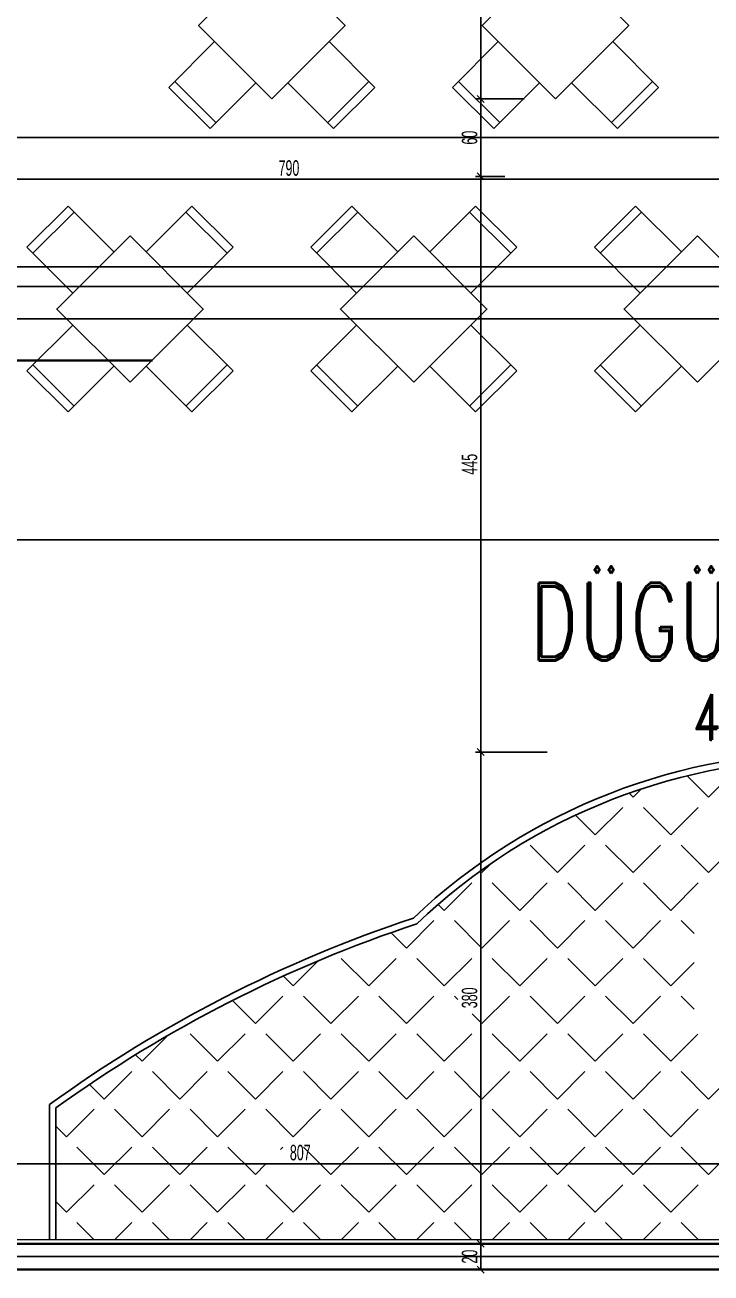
# Model space of a CAD drawing. Header units: inches. Extents: x -7543 to -822, y 102837 to 190349.
# Drawn here: x -835.7197 to -835.6137, y 102836.7771 to 102836.9701 of the extents above; entities that cross this region are included whole.
import ezdxf

# ---------------------------------------------------------------- set-up
doc = ezdxf.new("R2010")
doc.units = ezdxf.units.IN
doc.header["$MEASUREMENT"] = 0
doc.linetypes.add('DASHDOTX2', pattern=[2, 1, -0.5, 0, -0.5])
doc.linetypes.add('DASHED', pattern=[19.049999999999997, 12.7, -6.35])
doc.layers.get('0').update_dxf_attribs({"lineweight": 25})
doc.layers.get('Defpoints').update_dxf_attribs({"lineweight": 25})
for name, color, linetype, lineweight in [('AKS', 1, 'Continuous', 25), ('ICOL', 55, 'Continuous', 25), ('KESİT', 7, 'Continuous', 40), ('SIVA', 150, 'Continuous', 15), ('TARAMA', 8, 'Continuous', 25), ('YAZI', 7, 'Continuous', 25)]:
    doc.layers.add(name, color=color, linetype=linetype, lineweight=lineweight)
doc.layers.add('DUVAR', color=7, linetype='Continuous', lineweight=35, true_color=0xfc4642)
doc.layers.add('TEFRİŞ', color=7, linetype='Continuous', lineweight=25, true_color=0x78462c)
doc.styles.add('OLCU', font='tromand.shx', dxfattribs={"width": 0.6, "height": 12})
doc.styles.add('st1', font='romandtw.shx', dxfattribs={"width": 0.7, "height": 40})

# ---------------------------------------------------------------- blocks, each defined once
blk = doc.blocks.new('_Oblique')
at = {"color": 0, "linetype": 'ByBlock', "lineweight": -2}
blk.add_line((-0.5, -0.5), (0.5, 0.5), dxfattribs=at)

msp = doc.modelspace()

# ---------------------------------------------------------------- linework, layer by layer
at = {"layer": 'AKS', "linetype": 'DASHDOTX2', "ltscale": 10}
for p, q in [((-835.5938919987522, 102836.9526839999), (-836.0219041693523, 102836.9526839999)), ((-836.0219041693524, 102836.9326839999), (-835.5938919987518, 102836.9326839999)), ((-836.0221930335682, 102836.9296839999), (-835.6805392844216, 102836.9296839999)), ((-835.1682853313265, 102836.9296839999), (-835.7688919987518, 102836.9296839999)), ((-836.0219041693523, 102836.9246839999), (-835.5938919987517, 102836.9246839999)), ((-836.0219041693524, 102836.7796839999), (-835.5963919987513, 102836.7796839999))]:
    msp.add_line(p, q, dxfattribs=at)
at = {"layer": 'Defpoints', "color": 3}
msp.add_line((-835.7688919987518, 102836.7816839999), (-835.5963919987518, 102836.7816839999), dxfattribs=at)
at = {"layer": 'Defpoints', "color": 6}
msp.add_line((-835.2063919987513, 102836.7776839999), (-835.981391998751, 102836.7776839999), dxfattribs=at)
at = {"layer": 'DUVAR'}
for p, q in [((-835.7578919987515, 102836.7816839999), (-835.5963919987514, 102836.7816839999)), ((-835.7578919987515, 102836.7776839999), (-835.5963919987514, 102836.7776839999))]:
    msp.add_line(p, q, dxfattribs=at)
at = {"layer": 'ICOL'}
for p, q in [((-835.6492565607459, 102837.0716850246), (-835.6492565607459, 102836.9586649928)), ((-835.6492565607459, 102836.9586649928), (-835.6492565607459, 102836.9466839998)), ((-835.6492565607459, 102836.9466839998), (-835.6492565607459, 102836.857690095)), ((-835.7578919987518, 102836.9462439587), (-835.5998919987518, 102836.9462439587)), ((-835.9773919987515, 102836.8905125362), (-835.2103919987514, 102836.8905125362)), ((-835.6492565607459, 102836.857690095), (-835.6492565607459, 102836.7816839999)), ((-835.7578919987515, 102836.7940247715), (-835.5963919987518, 102836.7940247715)), ((-835.6492565607459, 102836.7816839999), (-835.6492565607459, 102836.7776839999))]:
    msp.add_line(p, q, dxfattribs=at)
at = {"layer": 'ICOL', "color": 53}
for p, q in [((-835.6425474452002, 102836.9586649928), (-835.6500965607459, 102836.9586649928)), ((-835.6449474452003, 102836.9586649928), (-835.6500965607459, 102836.9586649928)), ((-835.6471291789202, 102836.9466839998), (-835.6500965607459, 102836.9466839998)), ((-835.6455227066979, 102836.9466839998), (-835.6500965607459, 102836.9466839998)), ((-835.6390204065981, 102836.857690095), (-835.6500965607459, 102836.857690095)), ((-835.6390204065981, 102836.857690095), (-835.6500965607459, 102836.857690095)), ((-835.6231585311918, 102836.7816839999), (-835.6500965607459, 102836.7816839999)), ((-835.6231585311918, 102836.7816839999), (-835.6500965607459, 102836.7816839999)), ((-835.6230254694209, 102836.7776839999), (-835.6500965607459, 102836.7776839999))]:
    msp.add_line(p, q, dxfattribs=at)
at = {"layer": 'KESİT', "linetype": 'DASHED'}
msp.add_line((-835.8124244162382, 102836.9182300089), (-835.6999844669944, 102836.9182300089), dxfattribs=at)
at = {"layer": 'SIVA'}
msp.add_line((-835.5969919987517, 102836.7822839999), (-835.7572919987517, 102836.7822839999), dxfattribs=at)
at = {"layer": 'TARAMA'}
for p, q in [((-835.6140720126211, 102836.8507138017), (-835.6173801446286, 102836.8540219337)), ((-835.6140720126211, 102836.8507138017), (-835.609829371934, 102836.8549564424)), ((-835.6257392745107, 102836.8507138017), (-835.6244775552483, 102836.851975521)), ((-835.6257392745107, 102836.8507138017), (-835.6263549997216, 102836.8513295269)), ((-835.6315729054554, 102836.8448801708), (-835.6273302647684, 102836.8491228115)), ((-835.6199056435659, 102836.8448801708), (-835.624148284253, 102836.8491228115)), ((-835.6199056435659, 102836.8448801708), (-835.6156630028788, 102836.8491228115)), ((-835.6315729054554, 102836.8448801708), (-835.6346203030357, 102836.8479275683)), ((-835.6374065364002, 102836.8390465398), (-835.6416491770874, 102836.8432891805)), ((-835.6374065364002, 102836.8390465398), (-835.6331638957131, 102836.8432891805)), ((-835.6257392745107, 102836.8390465398), (-835.6299819151977, 102836.8432891805)), ((-835.6257392745107, 102836.8390465398), (-835.6214966338235, 102836.8432891805)), ((-835.6140720126211, 102836.8390465398), (-835.6183146533082, 102836.8432891805)), ((-835.6140720126211, 102836.8390465398), (-835.609829371934, 102836.8432891805)), ((-835.6490737982898, 102836.8390465398), (-835.6476628132526, 102836.8404575249)), ((-835.6490737982898, 102836.8390465398), (-835.649320317885, 102836.8392930594)), ((-835.6549074292346, 102836.8332129089), (-835.6506647885475, 102836.8374555496)), ((-835.6432401673451, 102836.8332129089), (-835.6474828080321, 102836.8374555496)), ((-835.6432401673451, 102836.8332129089), (-835.6389975266579, 102836.8374555496)), ((-835.6315729054554, 102836.8332129089), (-835.6358155461426, 102836.8374555496)), ((-835.6315729054554, 102836.8332129089), (-835.6273302647684, 102836.8374555496)), ((-835.6199056435659, 102836.8332129089), (-835.624148284253, 102836.8374555496)), ((-835.6199056435659, 102836.8332129089), (-835.6156630028788, 102836.8374555496)), ((-835.6549074292346, 102836.8332129089), (-835.6558401922459, 102836.8341456719)), ((-835.6607410601794, 102836.8273792779), (-835.6564984194923, 102836.8316219186)), ((-835.6490737982898, 102836.8273792779), (-835.653316438977, 102836.8316219186)), ((-835.6490737982898, 102836.8273792779), (-835.6448311576028, 102836.8316219186)), ((-835.6374065364002, 102836.8273792779), (-835.6416491770874, 102836.8316219186)), ((-835.6374065364002, 102836.8273792779), (-835.6331638957131, 102836.8316219186)), ((-835.6257392745107, 102836.8273792779), (-835.6299819151977, 102836.8316219186)), ((-835.6257392745107, 102836.8273792779), (-835.6214966338235, 102836.8316219186)), ((-835.6163193260548, 102836.8296265914), (-835.6183146533082, 102836.8316219186)), ((-835.6607410601794, 102836.8273792779), (-835.6631340356134, 102836.8297722534)), ((-835.6782419530138, 102836.821545647), (-835.6743715487471, 102836.8254160513)), ((-835.6665746911242, 102836.821545647), (-835.6708173318113, 102836.8257882877)), ((-835.6665746911242, 102836.821545647), (-835.662332050437, 102836.8257882877)), ((-835.6549074292346, 102836.821545647), (-835.6591500699217, 102836.8257882877)), ((-835.6549074292346, 102836.821545647), (-835.6506647885475, 102836.8257882877)), ((-835.6432401673451, 102836.821545647), (-835.6474828080321, 102836.8257882877)), ((-835.6432401673451, 102836.821545647), (-835.6389975266579, 102836.8257882877)), ((-835.6315729054554, 102836.821545647), (-835.6358155461426, 102836.8257882877)), ((-835.6315729054554, 102836.821545647), (-835.6273302647684, 102836.8257882877)), ((-835.6199056435659, 102836.821545647), (-835.624148284253, 102836.8257882877)), ((-835.6199056435659, 102836.821545647), (-835.6163193260548, 102836.8251319645)), ((-835.6782419530138, 102836.821545647), (-835.6797534698173, 102836.8230571638)), ((-835.6840755839586, 102836.815712016), (-835.6876312728563, 102836.8192677049)), ((-835.6840755839586, 102836.815712016), (-835.6798329432714, 102836.8199546567)), ((-835.672408322069, 102836.815712016), (-835.6766509627561, 102836.8199546567)), ((-835.672408322069, 102836.815712016), (-835.6681656813819, 102836.8199546567)), ((-835.6607410601794, 102836.815712016), (-835.6649837008665, 102836.8199546567)), ((-835.6607410601794, 102836.815712016), (-835.6564984194923, 102836.8199546567)), ((-835.6527845607459, 102836.8194227785), (-835.653316438977, 102836.8199546567)), ((-835.6490737982898, 102836.815712016), (-835.6448311576028, 102836.8199546567)), ((-835.6374065364002, 102836.815712016), (-835.6416491770874, 102836.8199546567)), ((-835.6374065364002, 102836.815712016), (-835.6331638957131, 102836.8199546567)), ((-835.6257392745107, 102836.815712016), (-835.6299819151977, 102836.8199546567)), ((-835.6257392745107, 102836.815712016), (-835.6214966338235, 102836.8199546567)), ((-835.6163193260548, 102836.8179593295), (-835.6183146533082, 102836.8199546567)), ((-835.6490737982898, 102836.815712016), (-835.6505974011034, 102836.8172356189)), ((-835.701576476793, 102836.8098783851), (-835.6975810473086, 102836.8138738146)), ((-835.6899092149033, 102836.8098783851), (-835.6941518555905, 102836.8141210258)), ((-835.6899092149033, 102836.8098783851), (-835.6856665742162, 102836.8141210258)), ((-835.6782419530138, 102836.8098783851), (-835.6824845937009, 102836.8141210258)), ((-835.6782419530138, 102836.8098783851), (-835.6739993123267, 102836.8141210258)), ((-835.6665746911242, 102836.8098783851), (-835.6708173318113, 102836.8141210258)), ((-835.6665746911242, 102836.8098783851), (-835.662332050437, 102836.8141210258)), ((-835.6549074292346, 102836.8098783851), (-835.6591500699217, 102836.8141210258)), ((-835.6549074292346, 102836.8098783851), (-835.6506647885475, 102836.8141210258)), ((-835.6432401673451, 102836.8098783851), (-835.6474828080321, 102836.8141210258)), ((-835.6432401673451, 102836.8098783851), (-835.6389975266579, 102836.8141210258)), ((-835.6315729054554, 102836.8098783851), (-835.6358155461426, 102836.8141210258)), ((-835.6315729054554, 102836.8098783851), (-835.6273302647684, 102836.8141210258)), ((-835.6199056435659, 102836.8098783851), (-835.624148284253, 102836.8141210258)), ((-835.6199056435659, 102836.8098783851), (-835.6157226194916, 102836.8140614092)), ((-835.701576476793, 102836.8098783851), (-835.7025850006737, 102836.810886909)), ((-835.7074101077377, 102836.8040447542), (-835.7031674670505, 102836.8082873948)), ((-835.6957428458481, 102836.8040447542), (-835.6999854865353, 102836.8082873948)), ((-835.6957428458481, 102836.8040447542), (-835.691500205161, 102836.8082873948)), ((-835.6840755839586, 102836.8040447542), (-835.6883182246456, 102836.8082873948)), ((-835.6840755839586, 102836.8040447542), (-835.6798329432714, 102836.8082873948)), ((-835.672408322069, 102836.8040447542), (-835.6766509627561, 102836.8082873948)), ((-835.672408322069, 102836.8040447542), (-835.6681656813819, 102836.8082873948)), ((-835.6607410601794, 102836.8040447542), (-835.6649837008665, 102836.8082873948)), ((-835.6607410601794, 102836.8040447542), (-835.6564984194923, 102836.8082873948)), ((-835.6490737982898, 102836.8040447542), (-835.653316438977, 102836.8082873948)), ((-835.6490737982898, 102836.8040447542), (-835.6448311576028, 102836.8082873948)), ((-835.6374065364002, 102836.8040447542), (-835.6416491770874, 102836.8082873948)), ((-835.6374065364002, 102836.8040447542), (-835.6331638957131, 102836.8082873948)), ((-835.6257392745107, 102836.8040447542), (-835.6299819151977, 102836.8082873948)), ((-835.6257392745107, 102836.8040447542), (-835.6214966338235, 102836.8082873948)), ((-835.6140720126211, 102836.8040447542), (-835.6183146533082, 102836.8082873948)), ((-835.6140720126211, 102836.8040447542), (-835.609829371934, 102836.8082873948)), ((-835.7074101077377, 102836.8040447542), (-835.7096792516645, 102836.8063138981)), ((-835.7132437386825, 102836.7982111232), (-835.7090010979954, 102836.8024537639)), ((-835.701576476793, 102836.7982111232), (-835.70581911748, 102836.8024537639)), ((-835.701576476793, 102836.7982111232), (-835.6973338361058, 102836.8024537639)), ((-835.6899092149033, 102836.7982111232), (-835.6941518555905, 102836.8024537639)), ((-835.6899092149033, 102836.7982111232), (-835.6856665742162, 102836.8024537639)), ((-835.6782419530138, 102836.7982111232), (-835.6824845937009, 102836.8024537639)), ((-835.6782419530138, 102836.7982111232), (-835.6739993123267, 102836.8024537639)), ((-835.6665746911242, 102836.7982111232), (-835.6708173318113, 102836.8024537639)), ((-835.6665746911242, 102836.7982111232), (-835.662332050437, 102836.8024537639)), ((-835.6549074292346, 102836.7982111232), (-835.6591500699217, 102836.8024537639)), ((-835.6549074292346, 102836.7982111232), (-835.6506647885475, 102836.8024537639)), ((-835.6432401673451, 102836.7982111232), (-835.6474828080321, 102836.8024537639)), ((-835.6432401673451, 102836.7982111232), (-835.6389975266579, 102836.8024537639)), ((-835.6315729054554, 102836.7982111232), (-835.6358155461426, 102836.8024537639)), ((-835.6315729054554, 102836.7982111232), (-835.6273302647684, 102836.8024537639)), ((-835.6199056435659, 102836.7982111232), (-835.624148284253, 102836.8024537639)), ((-835.6199056435659, 102836.7982111232), (-835.6156630028788, 102836.8024537639)), ((-835.7132437386825, 102836.7982111232), (-835.7148919948231, 102836.7998593793)), ((-835.7148919948231, 102836.7965628671), (-835.7148347289401, 102836.796620133)), ((-835.7074101077377, 102836.7923774923), (-835.7116527484249, 102836.796620133)), ((-835.7074101077377, 102836.7923774923), (-835.7031674670505, 102836.796620133)), ((-835.6957428458481, 102836.7923774923), (-835.6999854865353, 102836.796620133)), ((-835.6957428458481, 102836.7923774923), (-835.691500205161, 102836.796620133)), ((-835.6840755839586, 102836.7923774923), (-835.6883182246456, 102836.796620133)), ((-835.6801905701803, 102836.796262506), (-835.6798329432714, 102836.796620133)), ((-835.672408322069, 102836.7923774923), (-835.6766509627561, 102836.796620133)), ((-835.672408322069, 102836.7923774923), (-835.6681656813819, 102836.796620133)), ((-835.6607410601794, 102836.7923774923), (-835.6649837008665, 102836.796620133)), ((-835.6607410601794, 102836.7923774923), (-835.6564984194923, 102836.796620133)), ((-835.6490737982898, 102836.7923774923), (-835.653316438977, 102836.796620133)), ((-835.6490737982898, 102836.7923774923), (-835.6448311576028, 102836.796620133)), ((-835.6374065364002, 102836.7923774923), (-835.6416491770874, 102836.796620133)), ((-835.6374065364002, 102836.7923774923), (-835.6331638957131, 102836.796620133)), ((-835.6257392745107, 102836.7923774923), (-835.6299819151977, 102836.796620133)), ((-835.6257392745107, 102836.7923774923), (-835.6214966338235, 102836.796620133)), ((-835.6140720126211, 102836.7923774923), (-835.6183146533082, 102836.796620133)), ((-835.6140720126211, 102836.7923774923), (-835.609829371934, 102836.796620133)), ((-835.6840755839586, 102836.7923774923), (-835.6825003046683, 102836.7939527715)), ((-835.7132437386825, 102836.7865438613), (-835.7090010979954, 102836.790786502)), ((-835.701576476793, 102836.7865438613), (-835.70581911748, 102836.790786502)), ((-835.701576476793, 102836.7865438613), (-835.6973338361058, 102836.790786502)), ((-835.6899092149033, 102836.7865438613), (-835.6941518555905, 102836.790786502)), ((-835.6899092149033, 102836.7865438613), (-835.6856665742163, 102836.790786502)), ((-835.6782419530138, 102836.7865438613), (-835.6824845937009, 102836.790786502)), ((-835.6782419530138, 102836.7865438613), (-835.6739993123267, 102836.790786502)), ((-835.6665746911242, 102836.7865438613), (-835.6708173318113, 102836.790786502)), ((-835.6665746911242, 102836.7865438613), (-835.662332050437, 102836.790786502)), ((-835.6549074292346, 102836.7865438613), (-835.6591500699217, 102836.790786502)), ((-835.6549074292346, 102836.7865438613), (-835.6506647885475, 102836.790786502)), ((-835.6432401673451, 102836.7865438613), (-835.6474828080321, 102836.790786502)), ((-835.6432401673451, 102836.7865438613), (-835.6389975266579, 102836.790786502)), ((-835.6315729054554, 102836.7865438613), (-835.6358155461426, 102836.790786502)), ((-835.6315729054554, 102836.7865438613), (-835.6273302647684, 102836.790786502)), ((-835.6199056435659, 102836.7865438613), (-835.624148284253, 102836.790786502)), ((-835.6199056435659, 102836.7865438613), (-835.6156630028788, 102836.790786502)), ((-835.7132437386825, 102836.7865438613), (-835.7148919948231, 102836.7881921175)), ((-835.7148919948231, 102836.7848956052), (-835.7148347289401, 102836.7849528711)), ((-835.7089838772204, 102836.7822839999), (-835.7116527484249, 102836.7849528711)), ((-835.705836338255, 102836.7822839999), (-835.7031674670505, 102836.7849528711)), ((-835.6973166153307, 102836.7822839999), (-835.6999854865353, 102836.7849528711)), ((-835.6941690763655, 102836.7822839999), (-835.691500205161, 102836.7849528711)), ((-835.6856493534411, 102836.7822839999), (-835.6883182246456, 102836.7849528711)), ((-835.6825018144759, 102836.7822839999), (-835.6798329432714, 102836.7849528711)), ((-835.6739820915516, 102836.7822839999), (-835.6766509627561, 102836.7849528711)), ((-835.6708345525864, 102836.7822839999), (-835.6681656813819, 102836.7849528711)), ((-835.662314829662, 102836.7822839999), (-835.6649837008665, 102836.7849528711)), ((-835.6591672906968, 102836.7822839999), (-835.6564984194923, 102836.7849528711)), ((-835.6506475677725, 102836.7822839999), (-835.653316438977, 102836.7849528711)), ((-835.6475000288073, 102836.7822839999), (-835.6448311576028, 102836.7849528711)), ((-835.6389803058828, 102836.7822839999), (-835.6416491770874, 102836.7849528711)), ((-835.6358327669177, 102836.7822839999), (-835.6331638957131, 102836.7849528711)), ((-835.6273130439932, 102836.7822839999), (-835.6299819151977, 102836.7849528711)), ((-835.624165505028, 102836.7822839999), (-835.6214966338235, 102836.7849528711)), ((-835.6156457821037, 102836.7822839999), (-835.6183146533082, 102836.7849528711))]:
    msp.add_line(p, q, dxfattribs=at)
at = {"layer": 'TEFRİŞ', "ltscale": 20}
for p, q in [((-835.6974415116349, 102836.9604517668), (-835.690370443823, 102836.9675228346)), ((-835.690370443823, 102836.9675228346), (-835.6840064827924, 102836.9611588736)), ((-835.6656217064815, 102836.9604517668), (-835.6726927742934, 102836.9675228346)), ((-835.6536217064815, 102836.9604517668), (-835.6465506386696, 102836.9675228346)), ((-835.6465506386696, 102836.9675228346), (-835.640186677639, 102836.9611588736)), ((-835.6218019013281, 102836.9604517668), (-835.62887296914, 102836.9675228346)), ((-835.6910775506042, 102836.9540878058), (-835.6974415116349, 102836.9604517668)), ((-835.6965266513303, 102836.9613666271), (-835.6901626902995, 102836.9550026661)), ((-835.6840064827924, 102836.9611588736), (-835.6910775506042, 102836.9540878058)), ((-835.679056735324, 102836.9611588736), (-835.6719856675122, 102836.9540878058)), ((-835.6665365667861, 102836.9613666271), (-835.6729005278169, 102836.9550026661)), ((-835.6719856675122, 102836.9540878058), (-835.6656217064815, 102836.9604517668)), ((-835.6472577454508, 102836.9540878058), (-835.6536217064815, 102836.9604517668)), ((-835.6527068461769, 102836.9613666271), (-835.6463428851462, 102836.9550026661)), ((-835.640186677639, 102836.9611588736), (-835.6472577454508, 102836.9540878058)), ((-835.6352369301707, 102836.9611588736), (-835.6281658623589, 102836.9540878058)), ((-835.6227167616328, 102836.9613666271), (-835.6290807226635, 102836.9550026661)), ((-835.6281658623589, 102836.9540878058), (-835.6218019013281, 102836.9604517668)), ((-835.7193514142123, 102836.9357238447), (-835.7129874531815, 102836.9420878058)), ((-835.7120725928769, 102836.9411729455), (-835.7184365539076, 102836.9348089844)), ((-835.7129874531815, 102836.9420878058), (-835.7059163853696, 102836.935016738)), ((-835.6938955700896, 102836.9420878058), (-835.7009666379014, 102836.935016738)), ((-835.6948104303942, 102836.9411729455), (-835.6884464693635, 102836.9348089844)), ((-835.6875316090589, 102836.9357238447), (-835.6938955700895, 102836.9420878058)), ((-835.6755316090582, 102836.9357238447), (-835.6691676480275, 102836.9420878058)), ((-835.6682527877228, 102836.9411729455), (-835.6746167487536, 102836.9348089844)), ((-835.6691676480275, 102836.9420878058), (-835.6620965802157, 102836.935016738)), ((-835.6500757649355, 102836.9420878058), (-835.6571468327473, 102836.935016738)), ((-835.6509906252402, 102836.9411729455), (-835.6446266642095, 102836.9348089844)), ((-835.6437118039048, 102836.9357238447), (-835.6500757649355, 102836.9420878058)), ((-835.6317118039049, 102836.9357238447), (-835.6253478428741, 102836.9420878058)), ((-835.6244329825695, 102836.9411729455), (-835.6307969436002, 102836.9348089844)), ((-835.6253478428741, 102836.9420878058), (-835.6182767750623, 102836.935016738)), ((-835.7122803464003, 102836.9286527769), (-835.7193514142123, 102836.9357238447)), ((-835.6946026768707, 102836.9286527769), (-835.6875316090589, 102836.9357238447)), ((-835.6684605412463, 102836.9286527769), (-835.6755316090582, 102836.9357238447)), ((-835.6507828717167, 102836.9286527769), (-835.6437118039048, 102836.9357238447)), ((-835.6246407360929, 102836.9286527769), (-835.6317118039049, 102836.9357238447)), ((-835.7193514142123, 102836.9166319616), (-835.7122803464003, 102836.9237030295)), ((-835.6946026768707, 102836.9237030295), (-835.7009666379014, 102836.9173390684)), ((-835.6875316090589, 102836.9166319616), (-835.6946026768707, 102836.9237030295)), ((-835.6755316090582, 102836.9166319616), (-835.6684605412463, 102836.9237030295)), ((-835.6684605412463, 102836.9237030295), (-835.6620965802157, 102836.9173390684)), ((-835.6437118039048, 102836.9166319616), (-835.6507828717167, 102836.9237030295)), ((-835.6317118039049, 102836.9166319616), (-835.6246407360929, 102836.9237030295)), ((-835.6246407360929, 102836.9237030295), (-835.6182767750623, 102836.9173390684)), ((-835.7184365539076, 102836.917546822), (-835.7120725928769, 102836.9111828609)), ((-835.6884464693635, 102836.917546822), (-835.6948104303942, 102836.9111828609)), ((-835.6746167487536, 102836.917546822), (-835.6682527877228, 102836.9111828609)), ((-835.6446266642095, 102836.917546822), (-835.6509906252402, 102836.9111828609)), ((-835.6307969436002, 102836.917546822), (-835.6244329825695, 102836.9111828609)), ((-835.7129874531815, 102836.9102680006), (-835.7193514142123, 102836.9166319616)), ((-835.7059163853696, 102836.9173390684), (-835.7129874531815, 102836.9102680006)), ((-835.7009666379014, 102836.9173390684), (-835.6938955700895, 102836.9102680006)), ((-835.6938955700895, 102836.9102680006), (-835.6875316090589, 102836.9166319616)), ((-835.6691676480275, 102836.9102680006), (-835.6755316090582, 102836.9166319616)), ((-835.6620965802157, 102836.9173390684), (-835.6691676480275, 102836.9102680006)), ((-835.6571468327473, 102836.9173390684), (-835.6500757649355, 102836.9102680006)), ((-835.6500757649355, 102836.9102680006), (-835.6437118039048, 102836.9166319616)), ((-835.6253478428741, 102836.9102680006), (-835.6317118039049, 102836.9166319616)), ((-835.6182767750623, 102836.9173390684), (-835.6253478428741, 102836.9102680006))]:
    msp.add_line(p, q, dxfattribs=at)
at = {"layer": 'TEFRİŞ'}
for p, q in [((-835.7158919948231, 102836.8031957215), (-835.7158919948231, 102836.7822839999)), ((-835.7148919948231, 102836.8026839998), (-835.7148919948231, 102836.7822839999))]:
    msp.add_line(p, q, dxfattribs=at)
at = {"layer": 'TEFRİŞ', "ltscale": 20}
for points in [[(-835.6815316090582, 102836.9586839999), (-835.6702179005592, 102836.9699977084), (-835.6815316090582, 102836.9813114169), (-835.6928453175572, 102836.9699977084), (-835.6815316090582, 102836.9586839999)], [(-835.6377118039048, 102836.9586839999), (-835.6263980954059, 102836.9699977084), (-835.6377118039048, 102836.9813114169), (-835.6490255124038, 102836.9699977084), (-835.6377118039048, 102836.9586839999)], [(-835.7034415116356, 102836.9148641947), (-835.7147552201345, 102836.9261779032), (-835.7034415116356, 102836.9374916117), (-835.6921278031366, 102836.9261779032), (-835.7034415116356, 102836.9148641947)], [(-835.6596217064815, 102836.9148641947), (-835.6483079979826, 102836.9261779032), (-835.6596217064815, 102836.9374916117), (-835.6709354149805, 102836.9261779032), (-835.6596217064815, 102836.9148641947)], [(-835.6158019013282, 102836.9148641947), (-835.6044881928292, 102836.9261779032), (-835.6158019013282, 102836.9374916117), (-835.6271156098271, 102836.9261779032), (-835.6158019013282, 102836.9148641947)]]:
    msp.add_lwpolyline(points, dxfattribs=at)
at = {"layer": 'TEFRİŞ'}
for centre, radius, start, end in [((-835.5953244453995, 102836.7641970068), 0.09349308818755714, 89.12211308654052, 133.4969446986142), ((-835.5953244453995, 102836.7641970068), 0.09249308818755698, 89.11262095050333, 133.6345397890393), ((-835.593891994822, 102836.6344788717), 0.2082051282089003, 108.4189915393386, 125.8708803079201), ((-835.593891994822, 102836.6344788717), 0.2072051282089002, 108.3573885106939, 125.7297206654029)]:
    msp.add_arc(centre, radius, start, end, dxfattribs=at)

# ---------------------------------------------------------------- block references
at = {"layer": 'ICOL', "xscale": 0.001080000001820736, "yscale": 0.001080000001820736, "zscale": 0.001080000001820736}
for p, rotation in [((-835.6492565607459, 102836.9586649928), 90), ((-835.6492565607459, 102836.9586649928), 270), ((-835.6492565607459, 102836.9466839998), 90), ((-835.6492565607459, 102836.9466839998), 270), ((-835.6492565607459, 102836.857690095), 90), ((-835.6492565607459, 102836.857690095), 270), ((-835.6492565607459, 102836.7816839999), 90), ((-835.6492565607459, 102836.7816839999), 270), ((-835.6492565607459, 102836.7776839999), 270)]:
    msp.add_blockref('_Oblique', p, dxfattribs=dict(at, rotation=rotation))

# ---------------------------------------------------------------- texts
at = {"layer": 'ICOL', "char_height": 0.0024, "attachment_point": 5, "rotation": 90, "style": 'OLCU'}
for s, insert in [('\\A1;60', (-835.6509845607459, 102836.9526744963)), ('\\A1;445', (-835.6509845607459, 102836.9021870474)), ('\\A1;380', (-835.6509845607459, 102836.8196870474)), ('\\A1;20', (-835.6509845607459, 102836.7796839999))]:
    msp.add_mtext(s, dxfattribs=dict(at, insert=insert))
at = {"layer": 'ICOL', "char_height": 0.0024, "attachment_point": 5, "style": 'OLCU'}
for s, insert in [('\\A1;790', (-835.6788919987517, 102836.9479719587)), ('\\A1;807', (-835.6771419987516, 102836.7957527715))]:
    msp.add_mtext(s, dxfattribs=dict(at, insert=insert))
at = {"layer": 'YAZI', "style": 'st1', "width": 0.7}
for s, height, p in [('DÜGÜN SALONU', 0.012, (-835.6417373934116, 102836.8718542882)), ('463.34 m2', 0.00703125, (-835.6165279075595, 102836.8595908894))]:
    msp.add_text(s, height=height, dxfattribs=at).set_placement(p)

doc.saveas('drawing.dxf')
